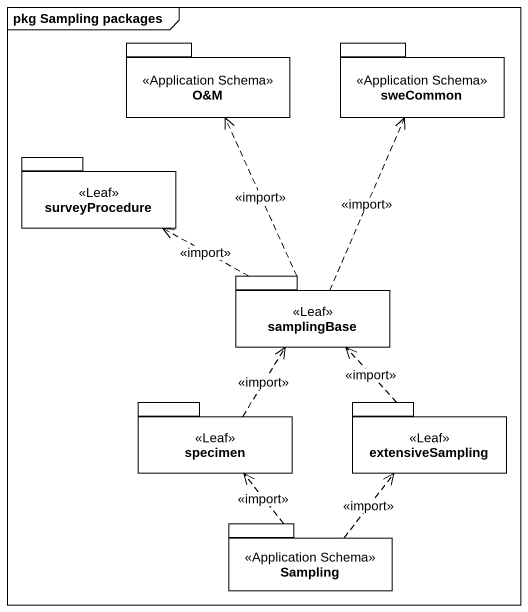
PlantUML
@startuml
mainframe pkg Sampling packages
package "O&M" as O_M <<Application Schema>> {
}
package sweCommon <<Application Schema>> {
}
package surveyProcedure <<Leaf>> {
}
package samplingBase <<Leaf>> {
}
package specimen <<Leaf>> {
}
package extensiveSampling <<Leaf>> {
}
package Sampling <<Application Schema>> {
}
samplingBase .up.> O_M : <<import>>
samplingBase .up.> sweCommon : <<import>>
samplingBase .left.> surveyProcedure : <<import>>
specimen .up.> samplingBase : <<import>>
extensiveSampling .up.> samplingBase : <<import>>
Sampling .up.> specimen : <<import>>
Sampling .up.> extensiveSampling : <<import>>
@enduml
